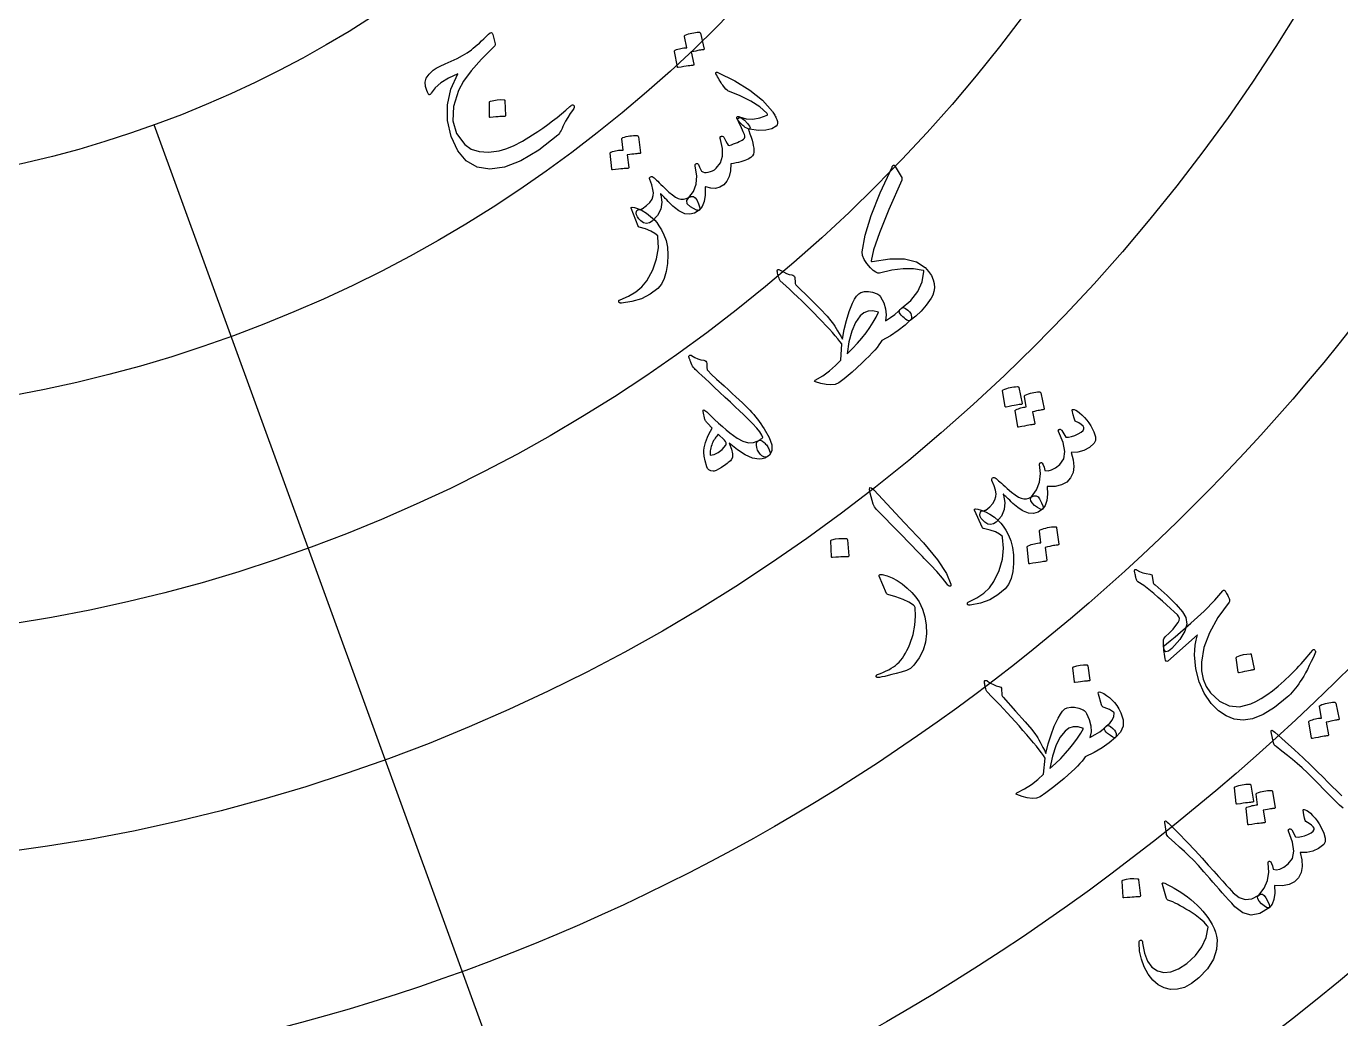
# Model space of a CAD drawing. Header units: millimetres. Extents: x -45 to 45, y -45 to 73.
# Drawn here: x 3.41 to 21.34, y -26.36 to -12.82 of the extents above; entities that cross this region are included whole.
import ezdxf

# ---------------------------------------------------------------- set-up
doc = ezdxf.new("R2010")
doc.units = ezdxf.units.MM
for name, color, linetype in [('CUT_OUTER', 1, 'Continuous'), ('ENGRAVE', 7, 'Continuous'), ('ENGRAVE_FINE', 8, 'Continuous'), ('GUIDE', 3, 'Continuous'), ('TEXT', 5, 'Continuous')]:
    doc.layers.add(name, color=color, linetype=linetype)

msp = doc.modelspace()

# ---------------------------------------------------------------- linework, layer by layer
at = {"layer": 'CUT_OUTER'}
msp.add_arc((0, -0.0002), 44.9998, 179.74001, 0.25885, dxfattribs=at)
at = {"layer": 'ENGRAVE'}
for radius in [39.65, 33.5042, 27.3585, 21.2127, 15.067]:
    msp.add_circle((0, 0), radius, dxfattribs=at)
at = {"layer": 'ENGRAVE_FINE'}
for points in [[(7.2552, -19.9335), (5.1532, -14.1583)], [(9.3572, -25.7086), (7.2552, -19.9335)], [(11.4591, -31.4837), (9.3572, -25.7086)]]:
    msp.add_lwpolyline(points, dxfattribs=at)
for radius in [36.5771, 30.4314, 24.2856, 18.1399]:
    msp.add_circle((0, 0), radius, dxfattribs=at)
at = {"layer": 'GUIDE'}
msp.add_circle((0, 0), 41, dxfattribs=at)
at = {"layer": 'TEXT'}
for points in [[(9.7746, -12.9281), (9.8043, -13.0558), (9.8051, -13.0651), (9.8041, -13.0733), (9.8013, -13.0804), (9.7967, -13.0865), (9.6205, -13.2646), (9.4796, -13.4242), (9.3747, -13.5665), (9.3067, -13.6925), (9.2376, -13.912), (9.2272, -14.1078), (9.2774, -14.2803), (9.3903, -14.4289), (9.48, -14.4906), (9.588, -14.5263), (9.7143, -14.5354), (9.8587, -14.5174), (9.9507, -14.4902), (10.058, -14.445), (10.1804, -14.3815), (10.3174, -14.2992), (10.3881, -14.2526), (10.4569, -14.2051), (10.5237, -14.1569), (10.5884, -14.1081), (10.651, -14.0588), (10.7112, -14.0095), (10.7691, -13.9601), (10.8247, -13.9107), (10.8377, -13.8992), (10.8493, -13.8915), (10.8594, -13.8879), (10.868, -13.8882), (10.875, -13.8913), (10.8803, -13.8962), (10.8839, -13.9027), (10.8858, -13.9109), (10.8862, -13.9158), (10.8859, -13.9203), (10.8848, -13.9247), (10.8829, -13.9287), (10.8806, -13.9327), (10.8782, -13.9369), (10.8758, -13.9413), (10.8734, -13.9459), (10.8311, -14.0047), (10.7954, -14.059), (10.7665, -14.1089), (10.7443, -14.1545), (10.7312, -14.1852), (10.7186, -14.2123), (10.7064, -14.2359), (10.6948, -14.2559), (10.6842, -14.2725), (10.6751, -14.2858), (10.6676, -14.296), (10.6616, -14.3028), (10.3999, -14.5081), (10.1564, -14.6531), (9.9337, -14.7389), (9.7337, -14.7666), (9.5585, -14.7373), (9.4126, -14.6524), (9.2956, -14.5132), (9.2062, -14.3205), (9.1547, -14.1015), (9.1536, -13.8865), (9.2018, -13.6751), (9.2986, -13.4665), (9.1688, -13.5233), (9.0646, -13.5858), (8.9861, -13.6547), (8.933, -13.7304), (8.9282, -13.7368), (8.9233, -13.742), (8.9182, -13.746), (8.913, -13.7487), (8.9079, -13.7498), (8.9032, -13.749), (8.899, -13.7463), (8.8951, -13.7417), (8.8827, -13.7169), (8.8718, -13.6913), (8.8625, -13.6652), (8.8546, -13.6383), (8.8499, -13.5793), (8.8662, -13.5227), (8.9036, -13.4684), (8.9619, -13.4161), (9.0029, -13.3891), (9.057, -13.3595), (9.1242, -13.327), (9.2045, -13.2914), (9.2869, -13.2538), (9.3605, -13.2153), (9.4253, -13.1762), (9.4812, -13.1366), (9.507, -13.116), (9.534, -13.0938), (9.5621, -13.0698), (9.5912, -13.044), (9.6214, -13.0164), (9.6524, -12.9867), (9.6843, -12.9551), (9.7171, -12.9214), (9.7378, -12.9047), (9.7543, -12.9003), (9.7665, -12.9081), (9.7746, -12.9281)], [(12.3897, -12.9541), (12.3896, -12.9499), (12.3912, -12.9457), (12.3946, -12.9417), (12.3996, -12.9377), (12.4224, -12.9286), (12.4453, -12.9206), (12.4684, -12.9138), (12.4915, -12.9081), (12.5151, -12.9036), (12.5392, -12.9002), (12.5638, -12.898), (12.5891, -12.8969), (12.5953, -12.8981), (12.6002, -12.9009), (12.6039, -12.9053), (12.6064, -12.9114), (12.658, -13.1258), (12.6576, -13.1298), (12.6543, -13.1329), (12.6482, -13.1353), (12.6393, -13.1369), (12.6324, -13.1372), (12.622, -13.1384), (12.6081, -13.1406), (12.5906, -13.1438), (12.5695, -13.148), (12.5443, -13.1531), (12.5153, -13.1591), (12.4823, -13.166), (12.5185, -13.3345), (12.5186, -13.3406), (12.5154, -13.345), (12.5091, -13.3478), (12.4996, -13.3488), (12.4913, -13.3497), (12.4785, -13.3514), (12.4613, -13.3538), (12.4395, -13.357), (12.4131, -13.3612), (12.3817, -13.3664), (12.3454, -13.3728), (12.3041, -13.3802), (12.2989, -13.3799), (12.2952, -13.3782), (12.293, -13.3752), (12.2923, -13.3707), (12.2523, -13.1593), (12.2523, -13.1551), (12.254, -13.1509), (12.2573, -13.1469), (12.2624, -13.143), (12.2813, -13.1347), (12.3004, -13.1276), (12.3199, -13.1217), (12.3397, -13.1169), (12.3597, -13.1131), (12.3798, -13.1104), (12.4001, -13.1085), (12.4205, -13.1076)], [(12.842, -13.4444), (13.0782, -13.5593), (13.2818, -13.6858), (13.452, -13.825), (13.588, -13.9778), (13.5965, -13.989), (13.6048, -14.0011), (13.6129, -14.014), (13.6207, -14.0278), (13.6282, -14.0422), (13.6353, -14.0568), (13.6418, -14.0717), (13.6479, -14.0867), (13.6562, -14.1152), (13.6574, -14.1402), (13.6515, -14.1615), (13.6385, -14.1791), (13.5809, -14.2154), (13.5012, -14.2343), (13.3997, -14.2357), (13.2767, -14.2192), (13.2592, -14.2155), (13.24, -14.2073), (13.2192, -14.1947), (13.1969, -14.1775), (13.1867, -14.1683), (13.1767, -14.1591), (13.167, -14.1499), (13.1575, -14.1408), (13.1484, -14.1315), (13.1396, -14.122), (13.1314, -14.1123), (13.1236, -14.1024), (13.1112, -14.0841), (13.1044, -14.0691), (13.1032, -14.0574), (13.1077, -14.049), (13.1125, -14.0466), (13.1196, -14.0463), (13.1291, -14.0481), (13.141, -14.052), (13.2305, -14.0788), (13.3231, -14.0838), (13.419, -14.0671), (13.5179, -14.0283), (13.5222, -14.0233), (13.5225, -14.0169), (13.5189, -14.0091), (13.5114, -13.9999), (13.4156, -13.9163), (13.295, -13.838), (13.1499, -13.7645), (12.9806, -13.6952), (12.9699, -13.6877), (12.9552, -13.6728), (12.9365, -13.6506), (12.9136, -13.621), (12.9009, -13.6035), (12.8884, -13.5852), (12.8761, -13.566), (12.864, -13.5459), (12.8521, -13.5254), (12.8404, -13.505), (12.829, -13.4845), (12.8177, -13.4641), (12.8153, -13.4589), (12.8147, -13.454), (12.8162, -13.4494), (12.8195, -13.4451), (12.8235, -13.4426), (12.8286, -13.4416), (12.8348, -13.4422), (12.842, -13.4444)], [(9.7276, -13.8524), (9.7284, -13.8484), (9.7307, -13.8448), (9.7346, -13.8413), (9.7402, -13.8381), (9.7869, -13.8266), (9.8337, -13.8195), (9.8808, -13.817), (9.928, -13.819), (9.9335, -13.8205), (9.9374, -13.8232), (9.9396, -13.827), (9.9402, -13.8321), (9.949, -14.0331), (9.948, -14.0388), (9.9443, -14.0426), (9.9378, -14.0446), (9.9286, -14.0448), (9.9207, -14.045), (9.9084, -14.0456), (9.8916, -14.0465), (9.8705, -14.0477), (9.8448, -14.0495), (9.8142, -14.0519), (9.7788, -14.055), (9.7386, -14.0586), (9.7329, -14.0585), (9.7291, -14.0571), (9.7272, -14.0543), (9.7272, -14.0503)], [(13.2066, -14.0966), (13.2496, -14.1413), (13.2756, -14.1766), (13.2846, -14.2026), (13.2767, -14.2192), (13.2675, -14.218), (13.2625, -14.2205), (13.2619, -14.2266), (13.2655, -14.2365), (13.2828, -14.2843), (13.2977, -14.3289), (13.3103, -14.3704), (13.3204, -14.4087), (13.3282, -14.4441), (13.3337, -14.4768), (13.3368, -14.5067), (13.3375, -14.534), (13.3328, -14.5585), (13.3179, -14.5823), (13.2928, -14.6053), (13.2573, -14.6273), (13.2359, -14.6371), (13.2122, -14.6467), (13.1861, -14.656), (13.1577, -14.665), (13.1269, -14.6735), (13.0936, -14.6809), (13.0578, -14.6874), (13.0195, -14.6929), (13.0164, -14.7871), (12.9994, -14.8661), (12.9688, -14.9299), (12.9246, -14.9783), (12.8705, -15.0112), (12.812, -15.0271), (12.7493, -15.026), (12.6823, -15.0078), (12.6773, -15.0059), (12.674, -15.0067), (12.6724, -15.01), (12.6727, -15.016), (12.6728, -15.1215), (12.6589, -15.2084), (12.631, -15.2765), (12.5894, -15.3258), (12.5842, -15.328), (12.5766, -15.3283), (12.5664, -15.3265), (12.5538, -15.3227), (12.4726, -15.2798), (12.4278, -15.2369), (12.4192, -15.1944), (12.4467, -15.1521), (12.5124, -15.0684), (12.549, -14.969), (12.5562, -14.8542), (12.5341, -14.7241), (12.533, -14.715), (12.5336, -14.7073), (12.5359, -14.701), (12.5398, -14.6963), (12.5454, -14.6921), (12.5509, -14.6892), (12.5564, -14.6876), (12.5617, -14.6874), (12.5681, -14.6887), (12.5733, -14.6914), (12.5773, -14.6956), (12.5801, -14.7012), (12.5955, -14.7392), (12.6077, -14.7672), (12.6167, -14.7852), (12.6225, -14.7932), (12.6401, -14.8036), (12.6611, -14.8094), (12.6857, -14.8106), (12.7138, -14.8071), (12.7428, -14.7994), (12.7704, -14.788), (12.7965, -14.7729), (12.821, -14.754), (12.8785, -14.68), (12.9075, -14.5893), (12.908, -14.4822), (12.8798, -14.359), (12.8762, -14.3473), (12.8747, -14.3375), (12.8753, -14.3296), (12.8781, -14.3236), (12.8811, -14.3213), (12.8845, -14.3195), (12.8883, -14.3182), (12.8925, -14.3173), (12.9049, -14.3171), (12.9153, -14.3203), (12.9238, -14.327), (12.9303, -14.337), (12.9523, -14.3842), (12.9708, -14.4174), (12.9858, -14.4364), (12.9974, -14.4413), (13.0296, -14.4314), (13.0596, -14.4214), (13.0874, -14.4111), (13.113, -14.4008), (13.1364, -14.3901), (13.1579, -14.3792), (13.1774, -14.3679), (13.1949, -14.3563), (13.2066, -14.3446), (13.2125, -14.3299), (13.2125, -14.3121), (13.2066, -14.2911), (13.2045, -14.2855), (13.1996, -14.2738), (13.1919, -14.2562), (13.1815, -14.2327), (13.1682, -14.2033), (13.1519, -14.1681), (13.1326, -14.1273), (13.1102, -14.0808), (13.1286, -14.0651), (13.1508, -14.0625), (13.1768, -14.073), (13.2066, -14.0966)], [(11.5361, -14.3503), (11.5365, -14.346), (11.5385, -14.342), (11.5423, -14.3381), (11.5478, -14.3345), (11.5718, -14.327), (11.5957, -14.3207), (11.6197, -14.3155), (11.6438, -14.3114), (11.668, -14.3086), (11.6927, -14.307), (11.7179, -14.3065), (11.7435, -14.3073), (11.7497, -14.3089), (11.7544, -14.3121), (11.7577, -14.3169), (11.7596, -14.3232), (11.7903, -14.5432), (11.7894, -14.5471), (11.7858, -14.5501), (11.7794, -14.552), (11.7703, -14.553), (11.7633, -14.5527), (11.7526, -14.5532), (11.7383, -14.5544), (11.7203, -14.5564), (11.6985, -14.559), (11.6726, -14.5623), (11.6426, -14.5662), (11.6085, -14.5707), (11.6282, -14.7432), (11.6277, -14.7493), (11.6241, -14.7536), (11.6174, -14.7559), (11.6076, -14.7562), (11.5992, -14.7565), (11.5861, -14.7572), (11.5684, -14.7584), (11.5461, -14.76), (11.5189, -14.7622), (11.4866, -14.7652), (11.4492, -14.769), (11.4068, -14.7734), (11.4015, -14.7727), (11.3979, -14.7707), (11.396, -14.7675), (11.3957, -14.763), (11.3765, -14.547), (11.3769, -14.5427), (11.379, -14.5387), (11.3828, -14.5349), (11.3884, -14.5314), (11.4083, -14.5244), (11.4284, -14.5186), (11.4487, -14.514), (11.4692, -14.5107), (11.4898, -14.5084), (11.5104, -14.5071), (11.5311, -14.5067), (11.5518, -14.5073)], [(11.9277, -14.8688), (11.9389, -14.8654), (11.9504, -14.8666), (11.962, -14.8725), (11.9738, -14.883), (11.9818, -14.8905), (11.9927, -14.9011), (12.0067, -14.9146), (12.0236, -14.9311), (12.0435, -14.9505), (12.0662, -14.9726), (12.0917, -14.9975), (12.12, -15.025), (12.1749, -15.0771), (12.2239, -15.1178), (12.267, -15.1472), (12.3043, -15.1652), (12.3395, -15.1743), (12.375, -15.1752), (12.4108, -15.1678), (12.4467, -15.1521), (12.4813, -15.1386), (12.511, -15.1396), (12.5359, -15.155), (12.556, -15.185), (12.5804, -15.2386), (12.5944, -15.2796), (12.5981, -15.3082), (12.5914, -15.3242), (12.5274, -15.3644), (12.4623, -15.3812), (12.396, -15.3745), (12.3288, -15.3444), (12.3109, -15.3322), (12.2924, -15.3188), (12.273, -15.3042), (12.2529, -15.2884), (12.2323, -15.271), (12.2112, -15.2519), (12.1896, -15.2308), (12.1676, -15.208), (12.1465, -15.1855), (12.1276, -15.1655), (12.111, -15.1482), (12.0967, -15.1335), (12.085, -15.1214), (12.0762, -15.1123), (12.0703, -15.106), (12.0673, -15.1026), (12.0659, -15.1011), (12.0647, -15.1003), (12.0637, -15.1004), (12.063, -15.1012), (12.0627, -15.103), (12.0627, -15.1059), (12.0632, -15.1098), (12.0642, -15.1147), (12.0808, -15.2166), (12.0671, -15.3108), (12.0231, -15.3972), (11.9487, -15.4753), (11.9096, -15.4989), (11.8707, -15.5061), (11.8321, -15.497), (11.7937, -15.4715), (11.766, -15.4429), (11.7464, -15.4156), (11.7348, -15.3897), (11.7313, -15.365), (11.734, -15.3439), (11.7411, -15.3285), (11.7524, -15.3188), (11.7682, -15.3148), (11.7838, -15.3138), (11.7966, -15.3119), (11.8066, -15.3088), (11.814, -15.3048), (11.8725, -15.2626), (11.9167, -15.2186), (11.9464, -15.173), (11.9618, -15.1259), (11.9642, -15.0901), (11.9575, -15.0416), (11.9417, -14.9803), (11.9168, -14.9063), (11.9132, -14.8942), (11.9138, -14.8839), (11.9187, -14.8755), (11.9277, -14.8688)], [(15.3443, -16.6674), (15.4782, -16.5573), (15.5747, -16.4356), (15.6336, -16.3031), (15.655, -16.1603), (15.6546, -16.1559), (15.6532, -16.152), (15.6508, -16.1487), (15.6474, -16.146), (15.5155, -16.1254), (15.3717, -16.1253), (15.2162, -16.1452), (15.0486, -16.1848), (15.0256, -16.1842), (14.9976, -16.1716), (14.9644, -16.1471), (14.9262, -16.1106), (14.875, -16.053), (14.8395, -15.998), (14.8195, -15.9455), (14.815, -15.8957), (14.8531, -15.6669), (14.9349, -15.3979), (15.0582, -15.0879), (15.2205, -14.7359), (15.2219, -14.7316), (15.2236, -14.7279), (15.2254, -14.7248), (15.2275, -14.7223), (15.2296, -14.7201), (15.2315, -14.7181), (15.2332, -14.7163), (15.2348, -14.7147), (15.2392, -14.7114), (15.2437, -14.7103), (15.2484, -14.7115), (15.2531, -14.7149), (15.2539, -14.7158), (15.2547, -14.7169), (15.2556, -14.7181), (15.2564, -14.7196), (15.2573, -14.7213), (15.2585, -14.7234), (15.2598, -14.7259), (15.2614, -14.7288), (15.3469, -14.8671), (15.3535, -14.8805), (15.3567, -14.8928), (15.3567, -14.9042), (15.3534, -14.9147), (15.1787, -15.3173), (15.0478, -15.6346), (14.9658, -15.8674), (14.9363, -16.0163), (14.9371, -16.0215), (14.9396, -16.0246), (14.9439, -16.0257), (14.9501, -16.0247), (15.1922, -15.9887), (15.3932, -15.9895), (15.5531, -16.0285), (15.6715, -16.1071), (15.7205, -16.1632), (15.7575, -16.2186), (15.7823, -16.2734), (15.7951, -16.3275), (15.7981, -16.3833), (15.7924, -16.435), (15.7779, -16.4827), (15.7548, -16.5263), (15.6873, -16.6222), (15.6169, -16.7046), (15.5437, -16.7733), (15.4679, -16.8283), (15.454, -16.8329), (15.4387, -16.8317), (15.422, -16.8247), (15.4037, -16.8119), (15.3846, -16.7955), (15.3685, -16.7809), (15.3552, -16.7683), (15.3447, -16.7575), (15.3314, -16.7409), (15.323, -16.7255), (15.3194, -16.7112), (15.3208, -16.6981), (15.3231, -16.6897), (15.3279, -16.6818), (15.3349, -16.6744), (15.3443, -16.6674)], [(11.5276, -16.5918), (11.518, -16.5923), (11.5098, -16.5913), (11.503, -16.589), (11.4977, -16.5853), (11.4944, -16.5814), (11.4925, -16.5767), (11.4919, -16.571), (11.4927, -16.5644), (11.4947, -16.5594), (11.4987, -16.5549), (11.5047, -16.5509), (11.5126, -16.5475), (11.6271, -16.4992), (11.7254, -16.4396), (11.8075, -16.369), (11.8732, -16.2876), (11.9562, -16.1373), (12.0093, -15.9872), (12.0328, -15.8378), (12.027, -15.6893), (12.0265, -15.6867), (12.0261, -15.6844), (12.0258, -15.6825), (12.0255, -15.681), (12.0252, -15.6797), (12.0247, -15.6784), (12.0241, -15.6773), (12.0234, -15.6762), (11.9864, -15.6413), (11.9317, -15.6097), (11.8593, -15.5812), (11.7694, -15.5558), (11.7649, -15.5533), (11.7616, -15.5507), (11.7594, -15.5481), (11.7583, -15.5453), (11.6619, -15.2986), (11.6624, -15.2863), (11.6773, -15.283), (11.7065, -15.2887), (11.7501, -15.3035), (11.8105, -15.3301), (11.8694, -15.3653), (11.9268, -15.4091), (11.9828, -15.4616), (12.0109, -15.4939), (12.0412, -15.538), (12.0737, -15.5937), (12.1084, -15.6612), (12.1379, -15.7399), (12.156, -15.8311), (12.1626, -15.935), (12.1574, -16.0515), (12.1409, -16.1637), (12.1131, -16.2582), (12.0744, -16.3348), (12.0249, -16.3933), (11.9197, -16.4729), (11.8015, -16.5326), (11.6706, -16.5724), (11.5276, -16.5918)], [(15.0799, -17.1029), (15.0636, -17.1314), (15.0422, -17.1626), (15.0158, -17.1968), (14.9844, -17.2338), (14.948, -17.2738), (14.9069, -17.3169), (14.861, -17.3633), (14.8103, -17.4127), (14.6757, -17.5365), (14.5699, -17.6259), (14.4934, -17.6817), (14.4468, -17.7041), (14.386, -17.7097), (14.3208, -17.7056), (14.2512, -17.6917), (14.1772, -17.668), (14.1673, -17.6626), (14.1634, -17.657), (14.1654, -17.6513), (14.1734, -17.6454), (14.2747, -17.5847), (14.3669, -17.5184), (14.4499, -17.4467), (14.5238, -17.3697), (14.5352, -17.1511), (14.5104, -17.1176), (14.481, -17.0807), (14.447, -17.0403), (14.4086, -16.9965), (14.3658, -16.9494), (14.3192, -16.8991), (14.2685, -16.8456), (14.214, -16.7889), (14.157, -16.7303), (14.1004, -16.6731), (14.0442, -16.6171), (13.9884, -16.5623), (13.9332, -16.509), (13.8786, -16.4571), (13.8247, -16.4066), (13.7713, -16.3577), (13.6928, -16.2873), (13.6858, -16.2691), (13.6794, -16.2514), (13.6737, -16.2343), (13.6686, -16.2178), (13.664, -16.2018), (13.6598, -16.1867), (13.6561, -16.1722), (13.6528, -16.1584), (13.6524, -16.1525), (13.6534, -16.147), (13.656, -16.1421), (13.66, -16.1378), (13.6664, -16.1346), (13.6743, -16.1344), (13.6838, -16.1373), (13.6948, -16.1433), (13.739, -16.1684), (13.7799, -16.1875), (13.8176, -16.2006), (13.8519, -16.2078), (13.8682, -16.2116), (13.8804, -16.2192), (13.8886, -16.2306), (13.8928, -16.2459), (13.8982, -16.3142), (13.8995, -16.3253), (13.9032, -16.3355), (13.9091, -16.3448), (13.9175, -16.3532), (14.0992, -16.5324), (14.2381, -16.6722), (14.3341, -16.7727), (14.3871, -16.834), (14.4033, -16.8556), (14.4203, -16.8801), (14.4383, -16.9075), (14.457, -16.9378), (14.4768, -16.9709), (14.4979, -17.0066), (14.5202, -17.0448), (14.5438, -17.0856), (14.5681, -16.9541), (14.5992, -16.8286), (14.6372, -16.709), (14.682, -16.5953), (14.7092, -16.5394), (14.7375, -16.4962), (14.7667, -16.4657), (14.7971, -16.4479), (14.8453, -16.4358), (14.898, -16.4346), (14.9551, -16.4442), (15.0168, -16.4646), (15.0289, -16.4714), (15.0407, -16.4811), (15.0522, -16.4937), (15.0634, -16.5092), (15.1068, -16.591), (15.1328, -16.6728), (15.1411, -16.7547), (15.1318, -16.8367), (15.2017, -16.7909), (15.2607, -16.7471), (15.3088, -16.7054), (15.346, -16.6659), (15.3571, -16.6568), (15.3706, -16.6538), (15.3864, -16.657), (15.4044, -16.6664), (15.4364, -16.6903), (15.4604, -16.7137), (15.4762, -16.7366), (15.484, -16.7591), (15.4866, -16.7792), (15.487, -16.7949), (15.4852, -16.8061), (15.4813, -16.8129), (15.3996, -16.8923), (15.3054, -16.9673), (15.1988, -17.0375), (15.0799, -17.1029)], [(14.7864, -16.7667), (14.7218, -16.8598), (14.6709, -16.9773), (14.6335, -17.1195), (14.6089, -17.2866), (14.6814, -17.2143), (14.7485, -17.142), (14.8102, -17.0698), (14.8665, -16.9978), (14.9174, -16.9261), (14.9629, -16.8552), (15.0029, -16.7849), (15.0377, -16.7153), (14.9611, -16.6983), (14.8938, -16.7011), (14.8356, -16.7239), (14.7864, -16.7667)], [(12.4519, -17.3394), (12.4488, -17.3285), (12.4485, -17.3193), (12.4511, -17.3118), (12.4565, -17.306), (12.4629, -17.3029), (12.4701, -17.3024), (12.4782, -17.3043), (12.487, -17.3087), (12.5286, -17.3342), (12.5702, -17.3533), (12.6118, -17.3659), (12.6533, -17.3719), (12.6688, -17.3765), (12.6805, -17.3857), (12.6882, -17.3995), (12.692, -17.4178), (12.6929, -17.4282), (12.6936, -17.4386), (12.6943, -17.4492), (12.6948, -17.4598), (12.6953, -17.4704), (12.6959, -17.4809), (12.6967, -17.4913), (12.6975, -17.5017), (12.7111, -17.5184), (12.7545, -17.5611), (12.8279, -17.6298), (12.9314, -17.7242), (12.9885, -17.7759), (13.0418, -17.8246), (13.0915, -17.8704), (13.1373, -17.9133), (13.1792, -17.9532), (13.217, -17.9901), (13.2505, -18.0241), (13.2799, -18.0552), (13.3068, -18.085), (13.3331, -18.1153), (13.3587, -18.1461), (13.3836, -18.1773), (13.4079, -18.2092), (13.4318, -18.2418), (13.4551, -18.2751), (13.4779, -18.3092), (13.5466, -18.429), (13.581, -18.5289), (13.5811, -18.6088), (13.5469, -18.6685), (13.5222, -18.6875), (13.497, -18.695), (13.4715, -18.6912), (13.4455, -18.6761), (13.4215, -18.6535), (13.402, -18.6274), (13.3869, -18.5977), (13.3763, -18.5645), (13.37, -18.5312), (13.3708, -18.5048), (13.3786, -18.4852), (13.3935, -18.4726), (13.4063, -18.4646), (13.4177, -18.4574), (13.4278, -18.451), (13.4366, -18.4454), (13.4439, -18.4403), (13.4499, -18.4354), (13.4544, -18.4306), (13.4574, -18.4261), (13.4461, -18.3934), (13.4192, -18.3509), (13.3767, -18.2984), (13.3186, -18.236), (13.2827, -18.1999), (13.241, -18.159), (13.1934, -18.1132), (13.1399, -18.0626), (13.0807, -18.0069), (13.0158, -17.946), (12.9451, -17.8797), (12.8688, -17.8081), (12.7941, -17.738), (12.7285, -17.6765), (12.6719, -17.6236), (12.6242, -17.5793), (12.5855, -17.5435), (12.5559, -17.5162), (12.5354, -17.4974), (12.524, -17.4872), (12.5103, -17.4729), (12.4982, -17.4558), (12.4877, -17.4358), (12.4787, -17.4131), (12.4751, -17.4011), (12.4715, -17.3899), (12.4681, -17.3795), (12.4647, -17.3699), (12.4614, -17.3611), (12.4581, -17.353), (12.455, -17.3458), (12.4519, -17.3394)], [(16.7276, -17.792), (16.7276, -17.7877), (16.7294, -17.7835), (16.7329, -17.7793), (16.7381, -17.7753), (16.7616, -17.7659), (16.7851, -17.7576), (16.8087, -17.7505), (16.8325, -17.7445), (16.8565, -17.7398), (16.8811, -17.7362), (16.9063, -17.7338), (16.932, -17.7326), (16.9397, -17.7337), (16.9454, -17.7362), (16.9492, -17.7401), (16.951, -17.7455), (16.9979, -17.9629), (16.9972, -17.9683), (16.9934, -17.9723), (16.9867, -17.9748), (16.9769, -17.9759), (16.9685, -17.9769), (16.9555, -17.9788), (16.938, -17.9816), (16.9159, -17.9853), (16.889, -17.99), (16.8571, -17.9959), (16.8203, -18.0031), (16.7784, -18.0114), (16.7723, -18.0119), (16.768, -18.0108), (16.7654, -18.0081), (16.7646, -18.0037)], [(17.0266, -17.8667), (17.0267, -17.8624), (17.0284, -17.8581), (17.0319, -17.8539), (17.0372, -17.8497), (17.0607, -17.84), (17.0844, -17.8314), (17.1082, -17.8239), (17.132, -17.8177), (17.1562, -17.8126), (17.1809, -17.8087), (17.2062, -17.806), (17.2321, -17.8045), (17.2384, -17.8055), (17.2434, -17.8083), (17.2471, -17.8128), (17.2494, -17.8189), (17.2969, -18.0368), (17.2963, -18.0409), (17.2929, -18.0441), (17.2866, -18.0467), (17.2776, -18.0485), (17.2715, -18.0495), (17.262, -18.0512), (17.2492, -18.0536), (17.2329, -18.0566), (17.2134, -18.0603), (17.1907, -18.0649), (17.1648, -18.0704), (17.1357, -18.0766), (17.1696, -18.2371), (17.1688, -18.2425), (17.165, -18.2465), (17.1582, -18.2491), (17.1483, -18.2502), (17.1398, -18.2513), (17.1268, -18.2533), (17.1091, -18.2562), (17.0868, -18.2599), (17.0597, -18.2647), (17.0276, -18.2708), (16.9904, -18.2782), (16.9481, -18.2867), (16.9428, -18.2866), (16.939, -18.2849), (16.9368, -18.2819), (16.9361, -18.2774), (16.9007, -18.0646), (16.9008, -18.0602), (16.9026, -18.056), (16.9062, -18.0518), (16.9115, -18.0477), (16.9282, -18.0409), (16.9452, -18.0345), (16.9623, -18.0285), (16.9797, -18.023), (16.9973, -18.0181), (17.0151, -18.0141), (17.0331, -18.011), (17.0513, -18.0087)], [(13.1085, -18.434), (13.1865, -18.4774), (13.2604, -18.4981), (13.3301, -18.496), (13.3953, -18.4712), (13.4137, -18.4651), (13.4334, -18.4669), (13.4543, -18.4768), (13.4766, -18.4946), (13.4868, -18.5052), (13.4966, -18.5163), (13.5062, -18.528), (13.5155, -18.5403), (13.5242, -18.5532), (13.532, -18.5668), (13.5389, -18.581), (13.5448, -18.5959), (13.5529, -18.6216), (13.5562, -18.6426), (13.5546, -18.6588), (13.5482, -18.6703), (13.5173, -18.6927), (13.4837, -18.7087), (13.4474, -18.7185), (13.4083, -18.7219), (13.3175, -18.7068), (13.2188, -18.6654), (13.1125, -18.5976), (12.9986, -18.5034), (13.0292, -18.5851), (13.0441, -18.6505), (13.0435, -18.6997), (13.0272, -18.7327), (13.0147, -18.7451), (13.001, -18.7577), (12.9861, -18.7703), (12.9701, -18.7831), (12.9529, -18.796), (12.9343, -18.8091), (12.9143, -18.8225), (12.8929, -18.8362), (12.8527, -18.8599), (12.8204, -18.8762), (12.7961, -18.885), (12.7796, -18.8864), (12.7469, -18.88), (12.7216, -18.868), (12.7037, -18.8502), (12.6932, -18.8268), (12.6727, -18.7456), (12.659, -18.6812), (12.6521, -18.6335), (12.6521, -18.6026), (12.6574, -18.5684), (12.6653, -18.5332), (12.6757, -18.4968), (12.6886, -18.4593), (12.7041, -18.4207), (12.722, -18.381), (12.7425, -18.3401), (12.7654, -18.2981), (12.7037, -18.2328), (12.6968, -18.2247), (12.6904, -18.2171), (12.6846, -18.2101), (12.6794, -18.2037), (12.6751, -18.1978), (12.6717, -18.1922), (12.6694, -18.1869), (12.6682, -18.1818), (12.6443, -18.0712), (12.6436, -18.0548), (12.6514, -18.05), (12.6677, -18.0568), (12.6926, -18.0754), (12.7468, -18.1305), (12.8005, -18.1827), (12.8537, -18.2318), (12.9064, -18.2778), (12.9584, -18.321), (13.0094, -18.3614), (13.0594, -18.399), (13.1085, -18.434)], [(17.6771, -18.0545), (17.6784, -18.048), (17.6838, -18.0445), (17.6933, -18.0438), (17.7071, -18.0461), (17.7267, -18.0535), (17.7505, -18.0683), (17.7784, -18.0903), (17.8105, -18.1196), (17.8457, -18.1542), (17.8775, -18.1904), (17.9059, -18.2281), (17.9311, -18.2673), (17.9732, -18.3501), (17.9955, -18.4175), (17.9979, -18.4692), (17.9806, -18.5052), (17.9132, -18.5634), (17.838, -18.6038), (17.7553, -18.6265), (17.6651, -18.6314), (17.6943, -18.7309), (17.7027, -18.8218), (17.6905, -18.9041), (17.6577, -18.9777), (17.6053, -19.0357), (17.5342, -19.0749), (17.4447, -19.0951), (17.3368, -19.0962), (17.3436, -19.2006), (17.3352, -19.287), (17.3118, -19.3551), (17.2736, -19.4049), (17.2598, -19.408), (17.2373, -19.4004), (17.2062, -19.3821), (17.1665, -19.3531), (17.1321, -19.3201), (17.1136, -19.2898), (17.111, -19.2621), (17.1241, -19.237), (17.1934, -19.1401), (17.2349, -19.0344), (17.2485, -18.9201), (17.2343, -18.7975), (17.2335, -18.7908), (17.2339, -18.7851), (17.2357, -18.7803), (17.2387, -18.7765), (17.2435, -18.7729), (17.2487, -18.7707), (17.2542, -18.7699), (17.2602, -18.7703), (17.271, -18.7786), (17.2824, -18.7991), (17.2944, -18.8318), (17.3069, -18.8767), (17.349, -18.8815), (17.3967, -18.8696), (17.45, -18.841), (17.5088, -18.7955), (17.5631, -18.7185), (17.5787, -18.6177), (17.5557, -18.4936), (17.4939, -18.3462), (17.4906, -18.3387), (17.4893, -18.3324), (17.49, -18.3273), (17.4926, -18.3233), (17.498, -18.3189), (17.5037, -18.3161), (17.5096, -18.3148), (17.5156, -18.3151), (17.5222, -18.3174), (17.5278, -18.3207), (17.5326, -18.3247), (17.5365, -18.3297), (17.591, -18.4227), (17.6299, -18.4213), (17.6711, -18.4135), (17.7143, -18.3992), (17.7597, -18.3784), (17.8001, -18.3543), (17.8268, -18.3317), (17.8397, -18.3106), (17.8388, -18.2911), (17.8264, -18.2723), (17.8027, -18.2514), (17.7678, -18.2283), (17.7216, -18.203), (17.7136, -18.191), (17.7036, -18.1622), (17.6914, -18.1167), (17.6771, -18.0545)], [(12.8496, -18.3801), (12.8394, -18.393), (12.829, -18.4067), (12.8184, -18.4212), (12.8077, -18.4364), (12.7972, -18.4527), (12.7872, -18.4702), (12.7777, -18.4891), (12.7688, -18.5092), (12.7603, -18.5291), (12.7531, -18.5491), (12.7472, -18.5691), (12.7427, -18.5891), (12.7397, -18.6092), (12.7383, -18.6291), (12.7386, -18.649), (12.7404, -18.6688), (12.7954, -18.6588), (12.8492, -18.6325), (12.9014, -18.5898), (12.9521, -18.5306), (12.957, -18.5172), (12.9562, -18.5013), (12.9496, -18.4831), (12.9372, -18.4625)], [(16.5939, -18.9753), (16.605, -18.9714), (16.6165, -18.9721), (16.6284, -18.9775), (16.6406, -18.9875), (16.6489, -18.9947), (16.6603, -19.0048), (16.6748, -19.0177), (16.6924, -19.0335), (16.7131, -19.052), (16.7367, -19.0731), (16.7632, -19.0969), (16.7927, -19.1233), (16.8497, -19.173), (16.9003, -19.2116), (16.9446, -19.2392), (16.9826, -19.2556), (17.0181, -19.2634), (17.0536, -19.2629), (17.0889, -19.2541), (17.1241, -19.237), (17.1581, -19.2222), (17.1877, -19.2221), (17.2132, -19.2366), (17.2345, -19.2658), (17.261, -19.3183), (17.2767, -19.3587), (17.2815, -19.387), (17.2755, -19.4032), (17.2135, -19.4457), (17.1494, -19.4649), (17.0831, -19.4609), (17.0147, -19.4336), (16.9964, -19.4221), (16.9773, -19.4095), (16.9574, -19.3957), (16.9366, -19.3807), (16.9153, -19.3643), (16.8933, -19.346), (16.8709, -19.3259), (16.8479, -19.304), (16.8259, -19.2824), (16.8062, -19.2633), (16.7889, -19.2467), (16.774, -19.2326), (16.7618, -19.2211), (16.7526, -19.2123), (16.7464, -19.2063), (16.7433, -19.203), (16.7418, -19.2015), (16.7405, -19.2008), (16.7396, -19.2009), (16.7389, -19.2018), (16.7386, -19.2036), (16.7388, -19.2065), (16.7395, -19.2103), (16.7407, -19.2152), (16.7617, -19.3163), (16.7522, -19.411), (16.7123, -19.4991), (16.6418, -19.5804), (16.6039, -19.6058), (16.5654, -19.6148), (16.5264, -19.6075), (16.4868, -19.5839), (16.4578, -19.5567), (16.4369, -19.5304), (16.4241, -19.5051), (16.4194, -19.4806), (16.4211, -19.4594), (16.4274, -19.4437), (16.4383, -19.4334), (16.4539, -19.4286), (16.4694, -19.427), (16.4821, -19.4244), (16.492, -19.4209), (16.4991, -19.4165), (16.5557, -19.3715), (16.5978, -19.3256), (16.6255, -19.2787), (16.6388, -19.2309), (16.6396, -19.1951), (16.6309, -19.1469), (16.6125, -19.0863), (16.5845, -19.0134), (16.5804, -19.0014), (16.5806, -18.9911), (16.5851, -18.9824), (16.5939, -18.9753)], [(14.9229, -19.1853), (14.9125, -19.1349), (14.9169, -19.1109), (14.9362, -19.1132), (14.9705, -19.1419), (15.3917, -19.5893), (15.6504, -19.8638), (15.8421, -20.0947), (15.9661, -20.2828), (16.0219, -20.4284), (16.0228, -20.4432), (16.0209, -20.453), (16.0164, -20.4577), (16.0091, -20.4575), (16.0011, -20.4544), (15.9927, -20.4489), (15.984, -20.4408), (15.9749, -20.4303), (15.9083, -20.3451), (15.8336, -20.2578), (15.751, -20.1684), (15.6605, -20.0768), (15.6374, -20.0524), (15.5742, -19.9873), (15.4711, -19.8812), (15.3281, -19.7341), (15.009, -19.4094), (14.9933, -19.3911), (14.9807, -19.3729), (14.9711, -19.3546), (14.9646, -19.3364)], [(16.2852, -20.714), (16.2756, -20.7149), (16.2674, -20.7144), (16.2606, -20.7124), (16.255, -20.709), (16.2516, -20.7054), (16.2494, -20.7008), (16.2484, -20.6952), (16.2488, -20.6885), (16.2505, -20.6834), (16.2542, -20.6787), (16.2598, -20.6745), (16.2675, -20.6707), (16.378, -20.6165), (16.472, -20.5521), (16.5492, -20.4777), (16.6097, -20.3935), (16.6835, -20.2399), (16.7281, -20.0881), (16.7436, -19.9381), (16.7303, -19.7903), (16.7297, -19.7878), (16.7291, -19.7856), (16.7287, -19.7837), (16.7283, -19.7822), (16.7279, -19.7808), (16.7274, -19.7796), (16.7268, -19.7785), (16.7261, -19.7775), (16.6874, -19.7443), (16.6313, -19.7153), (16.5577, -19.6903), (16.4668, -19.6692), (16.4622, -19.667), (16.4587, -19.6646), (16.4564, -19.662), (16.4552, -19.6594), (16.3469, -19.4177), (16.3468, -19.4053), (16.3615, -19.4013), (16.391, -19.4056), (16.4353, -19.4182), (16.4968, -19.442), (16.5573, -19.4743), (16.6168, -19.5154), (16.6751, -19.5652), (16.7046, -19.5962), (16.737, -19.6388), (16.7721, -19.693), (16.81, -19.7587), (16.8432, -19.8359), (16.8658, -19.9259), (16.8777, -20.0291), (16.8787, -20.1453), (16.8683, -20.2577), (16.846, -20.353), (16.8119, -20.4309), (16.7663, -20.4914), (16.6666, -20.5755), (16.553, -20.6408), (16.4258, -20.687), (16.2852, -20.714)], [(17.2319, -19.7049), (17.2322, -19.7005), (17.2344, -19.6961), (17.2383, -19.6918), (17.244, -19.6877), (17.269, -19.678), (17.2941, -19.6695), (17.3192, -19.6622), (17.3443, -19.6561), (17.3696, -19.6512), (17.3954, -19.6475), (17.4217, -19.6451), (17.4485, -19.6439), (17.4549, -19.6451), (17.4598, -19.648), (17.4633, -19.6526), (17.4653, -19.659), (17.4981, -19.8834), (17.4972, -19.8875), (17.4935, -19.8908), (17.4868, -19.8933), (17.4773, -19.895), (17.47, -19.8953), (17.4589, -19.8966), (17.444, -19.899), (17.4253, -19.9025), (17.4025, -19.9069), (17.3755, -19.9124), (17.3442, -19.9188), (17.3087, -19.9262), (17.3307, -20.1021), (17.3302, -20.1085), (17.3265, -20.1132), (17.3195, -20.1161), (17.3094, -20.1172), (17.3006, -20.1182), (17.2869, -20.12), (17.2685, -20.1227), (17.2452, -20.1262), (17.2169, -20.1307), (17.1832, -20.1365), (17.1442, -20.1434), (17.1, -20.1515), (17.0945, -20.1513), (17.0907, -20.1496), (17.0886, -20.1464), (17.0883, -20.1418), (17.0661, -19.9211), (17.0665, -19.9166), (17.0687, -19.9123), (17.0727, -19.908), (17.0784, -19.9039), (17.0992, -19.8951), (17.1201, -19.8874), (17.1413, -19.881), (17.1628, -19.8758), (17.1843, -19.8718), (17.2059, -19.8687), (17.2275, -19.8666), (17.2491, -19.8655)], [(14.3858, -19.8387), (14.3864, -19.8344), (14.3887, -19.8304), (14.3927, -19.8268), (14.3984, -19.8234), (14.4477, -19.8119), (14.4973, -19.8053), (14.5475, -19.8038), (14.5981, -19.8073), (14.604, -19.8091), (14.6083, -19.8121), (14.6109, -19.8164), (14.6118, -19.8219), (14.6324, -20.0423), (14.6317, -20.0485), (14.6279, -20.0526), (14.6211, -20.0546), (14.6113, -20.0546), (14.6029, -20.0546), (14.5897, -20.0549), (14.572, -20.0554), (14.5495, -20.0563), (14.5222, -20.0576), (14.4897, -20.0595), (14.4521, -20.062), (14.4094, -20.065), (14.4033, -20.0648), (14.3992, -20.0631), (14.397, -20.0601), (14.3968, -20.0556)], [(19.1164, -20.8481), (19.0696, -20.8044), (19.02, -20.7588), (18.9674, -20.7113), (18.9118, -20.6621), (18.8531, -20.6109), (18.7909, -20.5576), (18.7252, -20.5022), (18.656, -20.4447), (18.5757, -20.3948), (18.5674, -20.3861), (18.5608, -20.3768), (18.5556, -20.3668), (18.5521, -20.3562), (18.5506, -20.3504), (18.5488, -20.3426), (18.5468, -20.3328), (18.5446, -20.3209), (18.5419, -20.307), (18.5386, -20.2911), (18.5347, -20.273), (18.5301, -20.2529), (18.5288, -20.2462), (18.5293, -20.2402), (18.5314, -20.2348), (18.5353, -20.2302), (18.5397, -20.2276), (18.545, -20.2273), (18.5512, -20.2291), (18.5583, -20.2332), (18.5986, -20.2555), (18.6424, -20.2727), (18.6896, -20.2849), (18.7403, -20.292), (18.7538, -20.2946), (18.7636, -20.3006), (18.7697, -20.3101), (18.772, -20.3231), (18.7824, -20.4011), (18.7851, -20.4094), (18.7905, -20.4186), (18.7985, -20.4287), (18.8093, -20.4398), (18.9742, -20.5833), (19.0996, -20.7052), (19.1851, -20.8056), (19.2307, -20.8848), (19.2425, -20.9722), (19.2148, -21.0718), (19.1474, -21.1834), (19.04, -21.3066), (18.9928, -21.3442), (18.9581, -21.3498), (18.9359, -21.3235), (18.926, -21.2654), (18.9257, -21.2569), (18.9254, -21.2485), (18.9251, -21.2403), (18.9247, -21.2324), (18.9244, -21.2246), (18.924, -21.217), (18.9236, -21.2097), (18.9232, -21.2025), (18.9243, -21.1872), (18.9291, -21.1727), (18.9376, -21.159), (18.9497, -21.146), (19.0069, -21.0913), (19.0551, -21.0406), (19.0944, -20.9941), (19.1247, -20.9518), (19.1386, -20.9243), (19.1418, -20.8978), (19.1344, -20.8725), (19.1164, -20.8481)], [(15.0455, -20.3184), (15.0439, -20.3139), (15.0431, -20.31), (15.0432, -20.3067), (15.044, -20.3039), (15.0492, -20.2993), (15.0579, -20.2967), (15.0701, -20.2963), (15.0857, -20.2979), (15.1543, -20.3143), (15.2232, -20.341), (15.2922, -20.3781), (15.3614, -20.4255), (15.4296, -20.4812), (15.4906, -20.5408), (15.5444, -20.6042), (15.5909, -20.6717), (15.6377, -20.7713), (15.67, -20.8763), (15.6876, -20.9868), (15.6903, -21.1028), (15.6766, -21.2196), (15.6435, -21.3306), (15.591, -21.4356), (15.5192, -21.5345), (15.4976, -21.5579), (15.4733, -21.5775), (15.4462, -21.5933), (15.4163, -21.6052), (15.3438, -21.6272), (15.278, -21.6463), (15.2189, -21.6627), (15.1664, -21.6763), (15.1208, -21.6871), (15.0821, -21.6951), (15.0504, -21.7003), (15.0256, -21.7027), (15.0198, -21.7022), (15.015, -21.701), (15.0113, -21.699), (15.0086, -21.6963), (15.0062, -21.692), (15.0049, -21.6875), (15.0045, -21.6826), (15.005, -21.6775), (15.0069, -21.6726), (15.0105, -21.6684), (15.0157, -21.6649), (15.0227, -21.6622), (15.0655, -21.6464), (15.1056, -21.63), (15.143, -21.6129), (15.1775, -21.5953), (15.2096, -21.5768), (15.2394, -21.5574), (15.2669, -21.537), (15.2922, -21.5157), (15.316, -21.4925), (15.3392, -21.4665), (15.3617, -21.4376), (15.3835, -21.4059), (15.4046, -21.3713), (15.4247, -21.3335), (15.444, -21.2927), (15.4623, -21.2488), (15.5072, -21.1173), (15.5341, -20.9901), (15.5431, -20.8671), (15.5344, -20.7485), (15.5329, -20.7395), (15.529, -20.7307), (15.5229, -20.722), (15.5145, -20.7134), (15.4513, -20.6732), (15.3713, -20.6357), (15.2748, -20.6006), (15.1617, -20.5679), (15.1557, -20.565), (15.151, -20.5618), (15.1478, -20.5584), (15.1459, -20.5548)], [(19.083, -21.1456), (19.2996, -20.9617), (19.4802, -20.7955), (19.6255, -20.6477), (19.7358, -20.5192), (19.7391, -20.5152), (19.7425, -20.5123), (19.7462, -20.5106), (19.75, -20.5101), (19.7538, -20.5108), (19.7574, -20.5126), (19.7608, -20.5157), (19.764, -20.5198), (19.7749, -20.5374), (19.7847, -20.5538), (19.7935, -20.5688), (19.8013, -20.5825), (19.8079, -20.595), (19.8136, -20.6061), (19.8181, -20.616), (19.8216, -20.6246), (19.8259, -20.6395), (19.827, -20.6526), (19.8246, -20.6638), (19.819, -20.6732), (19.6647, -20.884), (19.5506, -21.0903), (19.4771, -21.2929), (19.4444, -21.4924), (19.4453, -21.6132), (19.4656, -21.7235), (19.5057, -21.8231), (19.5656, -21.9119), (19.687, -22.0269), (19.8194, -22.0907), (19.9629, -22.1029), (20.1172, -22.0631), (20.1864, -22.0303), (20.2583, -21.9895), (20.3328, -21.9407), (20.4098, -21.8839), (20.4893, -21.8192), (20.5712, -21.7468), (20.6554, -21.6666), (20.7418, -21.5787), (20.7718, -21.5466), (20.8009, -21.5148), (20.8293, -21.4832), (20.857, -21.452), (20.8836, -21.4212), (20.9091, -21.391), (20.9334, -21.3616), (20.9566, -21.3329), (20.9642, -21.3246), (20.9718, -21.321), (20.9795, -21.322), (20.9873, -21.3276), (20.9943, -21.336), (20.9984, -21.3439), (20.9995, -21.3512), (20.9976, -21.358), (20.9692, -21.4229), (20.9414, -21.4837), (20.9142, -21.5401), (20.8877, -21.5923), (20.862, -21.6403), (20.8374, -21.684), (20.8139, -21.7234), (20.7916, -21.7586), (20.7691, -21.7902), (20.7468, -21.8205), (20.7246, -21.8494), (20.7025, -21.877), (20.6803, -21.9032), (20.6576, -21.9278), (20.6344, -21.951), (20.6109, -21.9725), (20.4403, -22.1094), (20.2828, -22.2066), (20.1391, -22.2645), (20.0095, -22.2834), (19.8895, -22.2688), (19.7775, -22.2264), (19.6734, -22.1565), (19.5772, -22.0591), (19.4814, -21.9174), (19.4117, -21.7591), (19.3676, -21.5844), (19.3487, -21.3933), (19.3502, -21.3288), (19.3572, -21.2619), (19.3696, -21.1926), (19.3875, -21.1207), (18.9841, -21.478), (18.9708, -21.4824), (18.9601, -21.4785), (18.9521, -21.4663), (18.9468, -21.4459), (18.9421, -21.4133), (18.938, -21.384), (18.9344, -21.3578), (18.9315, -21.3348), (18.9292, -21.3152), (18.9277, -21.2989), (18.9269, -21.286), (18.927, -21.2765), (18.9369, -21.266), (18.9662, -21.2407), (19.015, -21.2007), (19.083, -21.1456)], [(19.9171, -21.4355), (19.9173, -21.4316), (19.9191, -21.4277), (19.9224, -21.4238), (19.9274, -21.4199), (19.9716, -21.4026), (20.0166, -21.3898), (20.0625, -21.3814), (20.1091, -21.3776), (20.1147, -21.3784), (20.1189, -21.3806), (20.1216, -21.3841), (20.1229, -21.389), (20.1599, -21.5856), (20.1597, -21.5913), (20.1566, -21.5956), (20.1506, -21.5983), (20.1416, -21.5997), (20.1339, -21.6008), (20.1219, -21.6029), (20.1056, -21.6059), (20.0852, -21.6097), (20.0603, -21.6147), (20.0307, -21.6209), (19.9965, -21.6284), (19.9576, -21.637), (19.952, -21.6377), (19.9481, -21.6368), (19.9458, -21.6344), (19.9452, -21.6304)], [(17.6887, -21.5693), (17.689, -21.5654), (17.6909, -21.5617), (17.6943, -21.5582), (17.6993, -21.5549), (17.7429, -21.5416), (17.7871, -21.5328), (17.832, -21.5285), (17.8775, -21.5287), (17.8829, -21.5299), (17.8869, -21.5324), (17.8894, -21.5361), (17.8905, -21.541), (17.9191, -21.7363), (17.9187, -21.7419), (17.9155, -21.7458), (17.9095, -21.748), (17.9008, -21.7485), (17.8932, -21.749), (17.8815, -21.75), (17.8656, -21.7516), (17.8455, -21.7537), (17.8212, -21.7564), (17.7922, -21.7601), (17.7587, -21.7645), (17.7206, -21.7698), (17.7151, -21.7699), (17.7113, -21.7687), (17.7092, -21.7661), (17.7088, -21.7622)], [(17.8544, -22.7853), (17.8365, -22.8127), (17.8135, -22.8426), (17.7854, -22.8751), (17.752, -22.9101), (17.7136, -22.9479), (17.6703, -22.9886), (17.6222, -23.0322), (17.5691, -23.0786), (17.4287, -23.1946), (17.3188, -23.2781), (17.2399, -23.3297), (17.1923, -23.3496), (17.1315, -23.3521), (17.0667, -23.3447), (16.9979, -23.3274), (16.9253, -23.3001), (16.9157, -23.2942), (16.912, -23.2884), (16.9143, -23.2828), (16.9226, -23.2773), (17.0265, -23.2217), (17.1217, -23.1603), (17.2081, -23.093), (17.2857, -23.0201), (17.3086, -22.8025), (17.2856, -22.7677), (17.2582, -22.7292), (17.2265, -22.6871), (17.1904, -22.6413), (17.1503, -22.592), (17.1063, -22.5393), (17.0587, -22.4831), (17.0072, -22.4235), (16.9534, -22.362), (16.8999, -22.3018), (16.8468, -22.2429), (16.794, -22.1853), (16.7416, -22.1291), (16.6898, -22.0745), (16.6385, -22.0213), (16.5878, -21.9696), (16.513, -21.8953), (16.507, -21.8767), (16.5017, -21.8587), (16.4969, -21.8412), (16.4928, -21.8244), (16.4891, -21.8082), (16.4858, -21.7927), (16.4829, -21.778), (16.4804, -21.7641), (16.4803, -21.7581), (16.4817, -21.7527), (16.4846, -21.7479), (16.4889, -21.7437), (16.4955, -21.7408), (16.5035, -21.741), (16.5129, -21.7444), (16.5236, -21.7508), (16.5666, -21.7782), (16.6066, -21.7993), (16.6436, -21.8144), (16.6777, -21.8232), (16.6939, -21.8279), (16.7057, -21.8361), (16.7133, -21.848), (16.7165, -21.8634), (16.7179, -21.9322), (16.7185, -21.9434), (16.7216, -21.9539), (16.7271, -21.9635), (16.7349, -21.9723), (16.9067, -22.161), (17.038, -22.3081), (17.1284, -22.4136), (17.1779, -22.4778), (17.1929, -22.5002), (17.2086, -22.5256), (17.225, -22.5539), (17.242, -22.5853), (17.26, -22.6194), (17.2791, -22.6561), (17.2993, -22.6955), (17.3206, -22.7376), (17.3522, -22.6076), (17.3903, -22.4839), (17.4351, -22.3665), (17.4866, -22.2554), (17.5173, -22.2011), (17.5481, -22.1595), (17.5792, -22.1308), (17.6107, -22.1148), (17.6597, -22.1055), (17.7124, -22.1074), (17.7689, -22.1204), (17.8292, -22.1446), (17.8409, -22.1521), (17.8522, -22.1625), (17.8629, -22.1758), (17.8731, -22.192), (17.9114, -22.2762), (17.9322, -22.3595), (17.9356, -22.4418), (17.9215, -22.523), (17.9939, -22.4815), (18.0553, -22.4415), (18.1058, -22.4029), (18.1453, -22.3659), (18.157, -22.3575), (18.1706, -22.3554), (18.1861, -22.3596), (18.2035, -22.3701), (18.2339, -22.396), (18.2564, -22.4209), (18.2708, -22.4448), (18.2771, -22.4677), (18.2785, -22.4879), (18.2779, -22.5035), (18.2755, -22.5146), (18.2712, -22.5211), (18.185, -22.595), (18.0868, -22.6638), (17.9766, -22.7273), (17.8544, -22.7853)], [(18.0774, -22.0747), (18.0379, -21.929), (18.0353, -21.9115), (18.0393, -21.9012), (18.0499, -21.8981), (18.0671, -21.9021), (18.1091, -21.9218), (18.149, -21.9457), (18.1866, -21.9737), (18.2219, -22.006), (18.2551, -22.0428), (18.2861, -22.0844), (18.3149, -22.1308), (18.3416, -22.1822), (18.3737, -22.2792), (18.3723, -22.3683), (18.3376, -22.4495), (18.2694, -22.5225), (18.2561, -22.5242), (18.2337, -22.5151), (18.2021, -22.4951), (18.1615, -22.4643), (18.1421, -22.4458), (18.1289, -22.4285), (18.122, -22.4121), (18.1213, -22.3968), (18.124, -22.3885), (18.1286, -22.3809), (18.1351, -22.3738), (18.1436, -22.3673), (18.1904, -22.3268), (18.2242, -22.2831), (18.2449, -22.2363), (18.2526, -22.1865), (18.2522, -22.1834), (18.2504, -22.1804), (18.2473, -22.1774), (18.2427, -22.1745), (18.216, -22.1559), (18.1858, -22.1394), (18.1519, -22.1252), (18.1146, -22.1131), (18.1013, -22.1078), (18.0907, -22.0997), (18.0827, -22.0886), (18.0774, -22.0747)], [(21.0519, -22.0992), (21.0519, -22.0949), (21.0537, -22.0906), (21.0572, -22.0865), (21.0624, -22.0823), (21.0859, -22.0726), (21.1095, -22.0641), (21.1332, -22.0567), (21.157, -22.0506), (21.1812, -22.0456), (21.2059, -22.0418), (21.2311, -22.0391), (21.2569, -22.0377), (21.2632, -22.0388), (21.2682, -22.0416), (21.2718, -22.0461), (21.2742, -22.0522), (21.3218, -22.2698), (21.3213, -22.2738), (21.3179, -22.277), (21.3116, -22.2795), (21.3026, -22.2813), (21.2955, -22.2816), (21.2849, -22.283), (21.2707, -22.2855), (21.2528, -22.289), (21.2312, -22.2936), (21.2055, -22.2992), (21.1758, -22.3058), (21.142, -22.3134), (21.1761, -22.484), (21.1761, -22.4902), (21.1728, -22.4947), (21.1663, -22.4976), (21.1566, -22.4988), (21.1482, -22.4999), (21.1352, -22.5018), (21.1176, -22.5047), (21.0954, -22.5083), (21.0684, -22.5131), (21.0364, -22.5191), (20.9993, -22.5264), (20.9572, -22.5349), (20.9519, -22.5347), (20.9481, -22.5331), (20.9459, -22.53), (20.9452, -22.5255), (20.9074, -22.3113), (20.9075, -22.307), (20.9093, -22.3027), (20.9128, -22.2986), (20.9181, -22.2945), (20.9375, -22.2856), (20.9572, -22.2779), (20.9772, -22.2714), (20.9975, -22.2661), (21.018, -22.2619), (21.0386, -22.2587), (21.0593, -22.2564), (21.0801, -22.2551)], [(17.5809, -22.4326), (17.5109, -22.5219), (17.4535, -22.6364), (17.4083, -22.7762), (17.3749, -22.9417), (17.4511, -22.8735), (17.5219, -22.8051), (17.5874, -22.7366), (17.6476, -22.6679), (17.7024, -22.5994), (17.7519, -22.5312), (17.796, -22.4635), (17.8348, -22.3962), (17.7594, -22.3745), (17.692, -22.3734), (17.6326, -22.3927), (17.5809, -22.4326)], [(19.8914, -23.2086), (19.8917, -23.2042), (19.8937, -23.2001), (19.8974, -23.1961), (19.9028, -23.1922), (19.9268, -23.1837), (19.9509, -23.1764), (19.975, -23.1703), (19.9991, -23.1654), (20.0235, -23.1616), (20.0484, -23.1591), (20.0737, -23.1578), (20.0995, -23.1577), (20.1072, -23.1591), (20.1128, -23.1619), (20.1164, -23.166), (20.1179, -23.1715), (20.154, -23.3914), (20.153, -23.3967), (20.149, -23.4006), (20.1421, -23.4028), (20.1322, -23.4035), (20.1238, -23.4041), (20.1107, -23.4055), (20.093, -23.4075), (20.0707, -23.4102), (20.0435, -23.4138), (20.0112, -23.4184), (19.9739, -23.424), (19.9315, -23.4306), (19.9253, -23.4309), (19.9211, -23.4296), (19.9186, -23.4267), (19.9181, -23.4223)], [(20.1876, -23.2963), (20.1879, -23.2919), (20.1898, -23.2877), (20.1936, -23.2837), (20.199, -23.2797), (20.2231, -23.271), (20.2473, -23.2634), (20.2715, -23.2571), (20.2957, -23.2519), (20.3202, -23.2479), (20.3452, -23.2451), (20.3707, -23.2435), (20.3967, -23.2432), (20.4029, -23.2446), (20.4078, -23.2476), (20.4113, -23.2522), (20.4133, -23.2585), (20.4498, -23.4788), (20.449, -23.4828), (20.4454, -23.4859), (20.439, -23.4882), (20.4298, -23.4895), (20.4237, -23.4903), (20.4141, -23.4916), (20.4011, -23.4934), (20.3847, -23.4956), (20.365, -23.4985), (20.342, -23.5021), (20.3158, -23.5063), (20.2864, -23.5113), (20.3125, -23.6734), (20.3115, -23.6788), (20.3075, -23.6827), (20.3005, -23.6849), (20.2906, -23.6856), (20.2821, -23.6863), (20.2689, -23.6877), (20.2511, -23.6898), (20.2286, -23.6926), (20.2012, -23.6963), (20.1687, -23.701), (20.1311, -23.7067), (20.0884, -23.7135), (20.0831, -23.7131), (20.0794, -23.7113), (20.0773, -23.7082), (20.0769, -23.7036), (20.0516, -23.489), (20.0519, -23.4847), (20.0539, -23.4805), (20.0577, -23.4765), (20.0632, -23.4726), (20.0803, -23.4665), (20.0976, -23.4608), (20.1151, -23.4556), (20.1327, -23.4508), (20.1506, -23.4467), (20.1686, -23.4434), (20.1868, -23.4411), (20.2052, -23.4396)], [(18.943, -23.6827), (18.9419, -23.6739), (18.9422, -23.6673), (18.9438, -23.6628), (18.9467, -23.6605), (18.9532, -23.6595), (18.9633, -23.664), (18.977, -23.674), (18.9944, -23.6895), (19.1266, -23.8226), (19.2474, -23.9468), (19.3566, -24.0623), (19.4543, -24.1691), (19.5363, -24.2616), (19.61, -24.3444), (19.6754, -24.4175), (19.7323, -24.4808), (19.7807, -24.5346), (19.8206, -24.5789), (19.8517, -24.6138), (19.8743, -24.6391), (19.9553, -24.7041), (20.0405, -24.7312), (20.1299, -24.7201), (20.2233, -24.6708), (20.2503, -24.6584), (20.2756, -24.6602), (20.2993, -24.6763), (20.3212, -24.7068), (20.3496, -24.7599), (20.3664, -24.8006), (20.3718, -24.8289), (20.3658, -24.8447), (20.2401, -24.9227), (20.1203, -24.9461), (20.0068, -24.9153), (19.8995, -24.8303), (19.8559, -24.7836), (19.8126, -24.7364), (19.7696, -24.6887), (19.7268, -24.6407), (19.6842, -24.5923), (19.6416, -24.5437), (19.599, -24.4948), (19.5565, -24.4458), (19.4756, -24.3521), (19.401, -24.2691), (19.3327, -24.1968), (19.2707, -24.1354), (19.2095, -24.0777), (19.1435, -24.0168), (19.0727, -23.9527), (18.9972, -23.8854), (18.9843, -23.8728), (18.9744, -23.8596), (18.9677, -23.8461), (18.964, -23.832)], [(20.8293, -23.5145), (20.8309, -23.5081), (20.8364, -23.5048), (20.846, -23.5047), (20.8596, -23.5076), (20.8789, -23.516), (20.9019, -23.5319), (20.9287, -23.5553), (20.9593, -23.5862), (20.9926, -23.6225), (21.0226, -23.6602), (21.0491, -23.6993), (21.0723, -23.7397), (21.1102, -23.8246), (21.1292, -23.8929), (21.1291, -23.9446), (21.1101, -23.9797), (21.04, -24.0344), (20.9631, -24.071), (20.8795, -24.0897), (20.7893, -24.0903), (20.8138, -24.191), (20.8182, -24.2821), (20.8024, -24.3636), (20.7664, -24.4355), (20.7116, -24.491), (20.6391, -24.5268), (20.5489, -24.543), (20.4413, -24.5393), (20.4437, -24.6439), (20.4318, -24.7297), (20.4058, -24.7967), (20.3658, -24.8447), (20.3519, -24.8472), (20.3298, -24.8387), (20.2994, -24.8191), (20.2609, -24.7885), (20.228, -24.7542), (20.2107, -24.7231), (20.2091, -24.6953), (20.2233, -24.6708), (20.2963, -24.577), (20.3421, -24.4732), (20.3605, -24.3597), (20.3516, -24.2366), (20.351, -24.2299), (20.3518, -24.2242), (20.3537, -24.2195), (20.3569, -24.2158), (20.3619, -24.2124), (20.3671, -24.2105), (20.3727, -24.2098), (20.3786, -24.2106), (20.3891, -24.2193), (20.3996, -24.2403), (20.4101, -24.2735), (20.4206, -24.3188), (20.4625, -24.3255), (20.5106, -24.3157), (20.5651, -24.2895), (20.6258, -24.2468), (20.6834, -24.1724), (20.7037, -24.0726), (20.6865, -23.9475), (20.6316, -23.7973), (20.6288, -23.7897), (20.6278, -23.7833), (20.6287, -23.7782), (20.6315, -23.7743), (20.6371, -23.7702), (20.6429, -23.7677), (20.6489, -23.7667), (20.6549, -23.7672), (20.6613, -23.7699), (20.6668, -23.7734), (20.6714, -23.7777), (20.675, -23.7828), (20.725, -23.8783), (20.764, -23.8788), (20.8055, -23.8729), (20.8494, -23.8607), (20.8957, -23.8422), (20.9372, -23.8201), (20.9649, -23.7988), (20.9789, -23.7784), (20.979, -23.7589), (20.9675, -23.7395), (20.9448, -23.7174), (20.9111, -23.6926), (20.8663, -23.6651), (20.8589, -23.6527), (20.8503, -23.6235), (20.8404, -23.5774), (20.8293, -23.5145)], [(18.3588, -24.4827), (18.3593, -24.4784), (18.3615, -24.4743), (18.3655, -24.4706), (18.3712, -24.4671), (18.4205, -24.4546), (18.4703, -24.4471), (18.5206, -24.4447), (18.5714, -24.4473), (18.5775, -24.449), (18.5818, -24.452), (18.5845, -24.4562), (18.5855, -24.4618), (18.6089, -24.6821), (18.6082, -24.6883), (18.6045, -24.6925), (18.5977, -24.6946), (18.5879, -24.6948), (18.5794, -24.6949), (18.5663, -24.6954), (18.5485, -24.6963), (18.526, -24.6976), (18.4986, -24.6994), (18.4661, -24.7019), (18.4284, -24.7051), (18.3856, -24.7089), (18.3795, -24.7088), (18.3753, -24.7072), (18.3731, -24.7042), (18.3728, -24.6998)], [(18.9433, -24.5086), (18.9853, -24.5294), (19.028, -24.552), (19.0713, -24.5764), (19.1154, -24.6027), (19.1602, -24.6312), (19.2055, -24.6624), (19.2515, -24.6962), (19.298, -24.7328), (19.3429, -24.7704), (19.3853, -24.8093), (19.4252, -24.8495), (19.4626, -24.8911), (19.4977, -24.9341), (19.5304, -24.9788), (19.5608, -25.0251), (19.5889, -25.073), (19.6148, -25.126), (19.6345, -25.1784), (19.648, -25.23), (19.6552, -25.281), (19.6486, -25.4147), (19.6049, -25.5463), (19.5239, -25.6756), (19.4055, -25.8021), (19.3084, -25.8786), (19.2119, -25.9302), (19.1163, -25.9572), (19.0218, -25.9594), (18.9337, -25.9376), (18.8534, -25.8953), (18.7807, -25.8327), (18.7157, -25.7499), (18.6617, -25.6513), (18.623, -25.547), (18.5995, -25.437), (18.591, -25.3212), (18.5922, -25.3064), (18.5962, -25.2958), (18.6028, -25.2893), (18.6121, -25.2871), (18.6233, -25.2886), (18.6317, -25.296), (18.6372, -25.3094), (18.6397, -25.3288), (18.6634, -25.465), (18.7047, -25.5732), (18.7639, -25.6531), (18.8413, -25.7046), (18.93, -25.7262), (19.0265, -25.7171), (19.1307, -25.6771), (19.2422, -25.6061), (19.36, -25.4977), (19.4477, -25.3788), (19.5052, -25.2497), (19.5324, -25.1107), (19.5321, -25.1067), (19.5304, -25.102), (19.5272, -25.0963), (19.5225, -25.0899), (19.4813, -25.0427), (19.426, -24.9933), (19.3569, -24.9416), (19.2739, -24.8876), (19.2306, -24.8616), (19.1899, -24.8377), (19.1516, -24.8161), (19.1159, -24.7966), (19.0827, -24.7795), (19.0519, -24.7651), (19.0236, -24.7532), (18.9978, -24.7441), (18.9848, -24.7389), (18.9749, -24.7325), (18.968, -24.725), (18.9641, -24.7164), (18.9097, -24.525), (18.9085, -24.5123), (18.9138, -24.5053), (18.9253, -24.5041), (18.9433, -24.5086)]]:
    msp.add_lwpolyline(points, close=True, dxfattribs=at)
msp.add_lwpolyline([(21.3741, -23.4868), (21.3279, -23.4424), (21.2819, -23.3976), (21.2362, -23.3523), (21.1907, -23.3067), (21.1451, -23.2609), (21.0996, -23.2148), (21.0541, -23.1685), (20.9674, -23.0801), (20.8878, -23.0019), (20.8151, -22.9342), (20.7493, -22.8767), (20.6846, -22.823), (20.6149, -22.7663), (20.5402, -22.7068), (20.4606, -22.6444), (20.4469, -22.6326), (20.4363, -22.6201), (20.4287, -22.607), (20.4241, -22.5932), (20.3937, -22.4455), (20.3921, -22.4368), (20.392, -22.4302), (20.3933, -22.4256), (20.3961, -22.4231), (20.4025, -22.4217), (20.4128, -22.4256), (20.4272, -22.4347), (20.4455, -22.449), (20.5858, -22.5736), (20.7142, -22.69), (20.8305, -22.7984), (20.9346, -22.8988), (21.0223, -22.986), (21.1011, -23.064), (21.1709, -23.1328), (21.2317, -23.1925), (21.2834, -23.2431), (21.3259, -23.2848), (21.3592, -23.3176)], dxfattribs=at)

doc.saveas('drawing.dxf')
